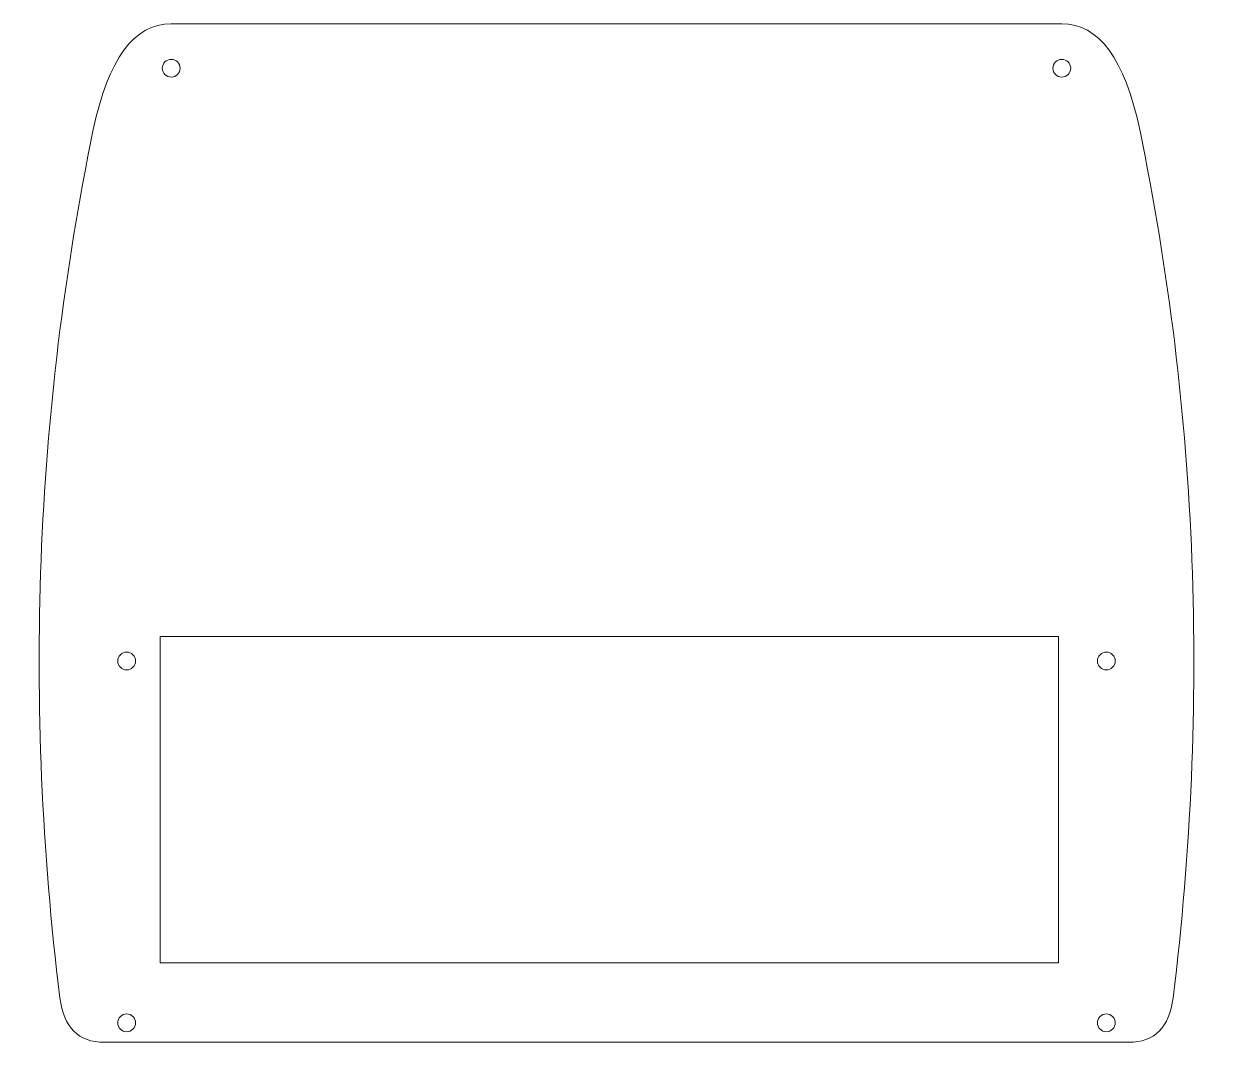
# Model space of a CAD drawing. Header units: millimetres. Extents: x -106 to 106, y 0 to 183.
import ezdxf

# ---------------------------------------------------------------- set-up
doc = ezdxf.new("R2010")
doc.units = ezdxf.units.MM

msp = doc.modelspace()

# ---------------------------------------------------------------- linework, layer by layer
at = {"color": 7, "linetype": 'Continuous', "lineweight": 15}
for p, q in [((-80, 183), (80, 183)), ((79.4, 72.9), (-82, 72.9)), ((-82, 72.9), (-82, 14.3)), ((79.4, 14.3), (79.4, 72.9)), ((-82, 14.3), (79.4, 14.3)), ((92, 0), (-92, 0))]:
    msp.add_line(p, q, dxfattribs=at)
for centre in [(-80, 175), (80, 175), (-88, 68.5), (88, 68.5), (-88, 3.5), (88, 3.5)]:
    msp.add_circle(centre, 1.6, dxfattribs=at)
for points in [[(-94, 164), (-91.33, 176.67), (-86.67, 183), (-80, 183)], [(94, 164), (91.33, 176.67), (86.67, 183), (80, 183)], [(-100, 8), (-106.5, 60.94), (-104.5, 112.94), (-94, 164)], [(100, 8), (106.5, 60.94), (104.5, 112.94), (94, 164)], [(-92, 0), (-96.67, 0), (-99.33, 2.67), (-100, 8)], [(92, 0), (96.67, 0), (99.33, 2.67), (100, 8)]]:
    msp.add_open_spline(points, degree=3, dxfattribs=at)

doc.saveas('drawing.dxf')
